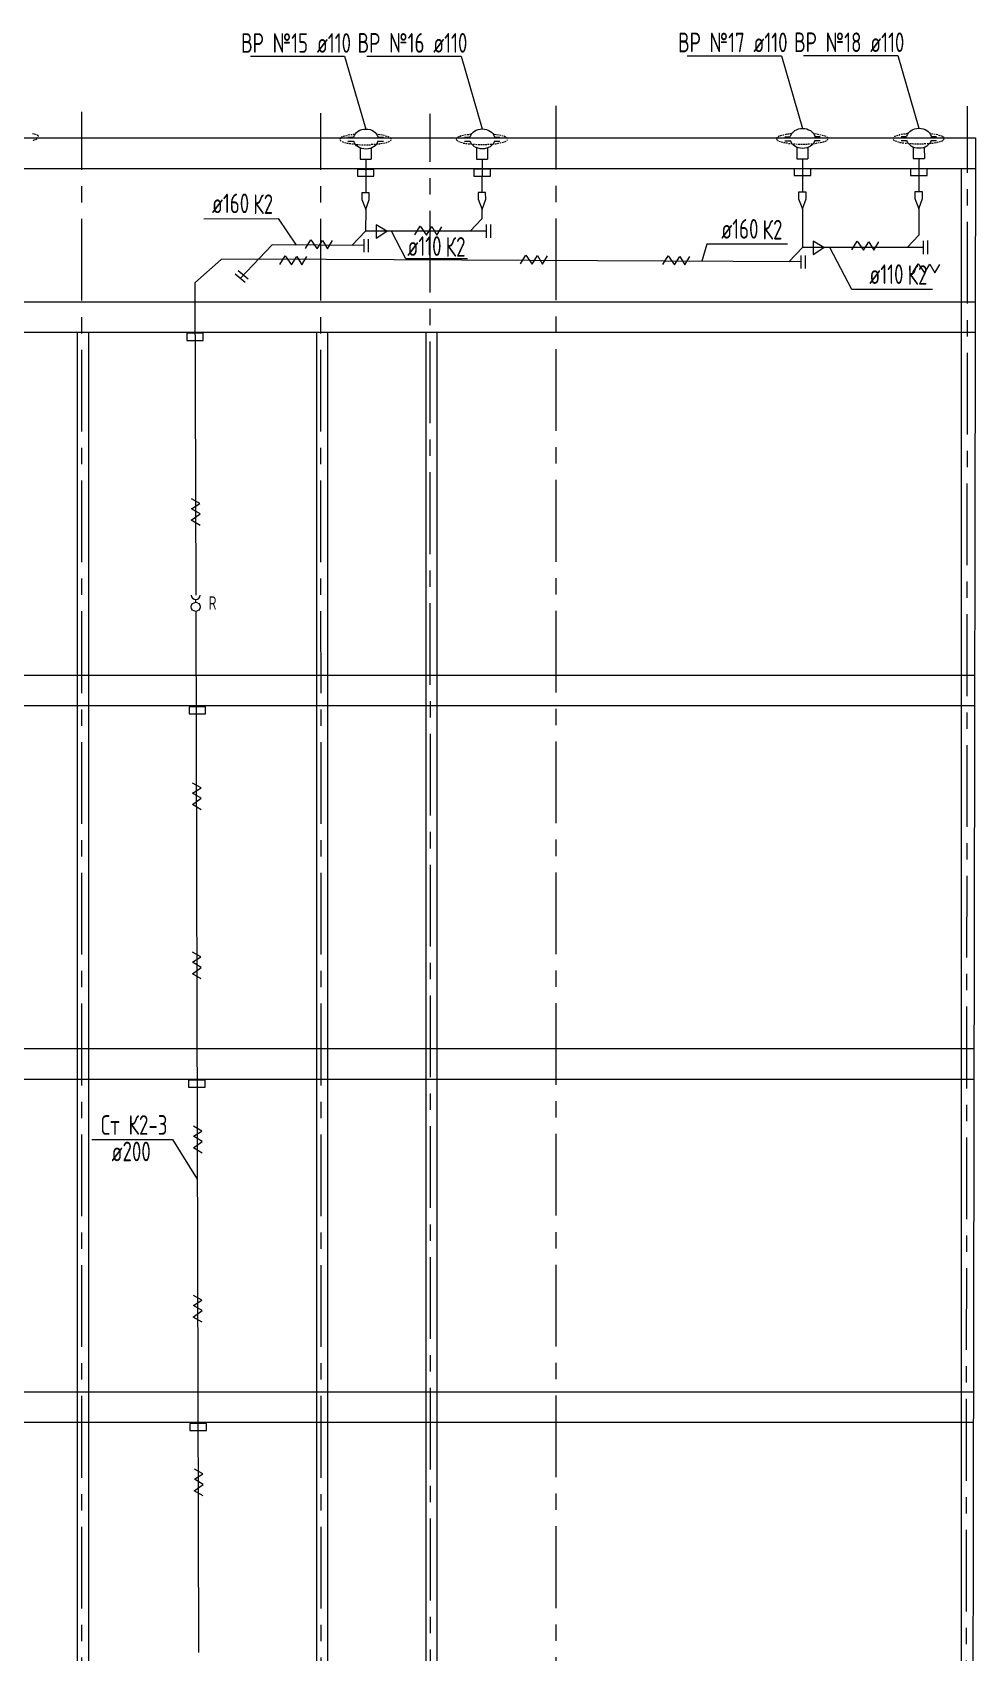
# Model space of a CAD drawing. Header units: millimetres. Extents: x -8689834 to 9419935, y -284943 to 166066.
# Drawn here: x -63518 to -49100, y -217957 to -193180 of the extents above; entities that cross this region are included whole.
import ezdxf

# ---------------------------------------------------------------- set-up
doc = ezdxf.new("R2010")
doc.units = ezdxf.units.MM
doc.header["$MEASUREMENT"] = 0
doc.linetypes.add('CENTER', pattern=[2, 1.25, -0.25, 0.25, -0.25])
for name, color, linetype in [('PDF __ВК-противопожарная муфта', 1, 'Continuous'), ('PDF __ВК-стены', 7, 'Continuous'), ('PDF __эл.подогрев', 1, 'Continuous'), ('АР_Кровля дорожки', 245, 'Continuous')]:
    doc.layers.add(name, color=color, linetype=linetype)
doc.layers.add('PDF __К2', color=7, linetype='Continuous', true_color=0xb800b8)
doc.layers.add('АР_Оси', color=195, linetype='Continuous', lineweight=9)
doc.layers.add('ВК_канализация', color=32, linetype='Continuous', lineweight=30)
doc.styles.add('ISOCPEUR', font='isocpeur.ttf', dxfattribs={"width": 0.7})

msp = doc.modelspace()

# ---------------------------------------------------------------- linework, layer by layer
at = {"layer": 'PDF __ВК-противопожарная муфта', "lineweight": 13}
for points in [[(-58297.1, -195276.4), (-58549.5, -195276.7), (-58549.4, -195378.9), (-58296.9, -195378.6)], [(-56517.8, -195274.1), (-56770.3, -195274.5), (-56770.1, -195376.6), (-56517.7, -195376.3)], [(-51620.8, -195267.4), (-51873.2, -195267.7), (-51873.1, -195369.9), (-51620.6, -195369.5)], [(-49841.5, -195265.1), (-50094, -195265.4), (-50093.8, -195367.6), (-49841.4, -195367.2)], [(-60906.4, -197781.8), (-61158.9, -197782.2), (-61158.8, -197890.4), (-60906.3, -197890)], [(-60871.2, -203492.3), (-61123.7, -203492.6), (-61123.5, -203600.8), (-60871.1, -203600.5)], [(-60877.2, -209202.9), (-61129.7, -209203.2), (-61129.5, -209311.4), (-60877.1, -209311)], [(-60857.1, -214451.9), (-61109.6, -214452.3), (-61109.4, -214560.5), (-60857, -214560.1)]]:
    msp.add_lwpolyline(points, close=True, dxfattribs=at)
at = {"layer": 'PDF __ВК-стены', "color": 18, "lineweight": 13, "true_color": 0x000000}
for points in [[(-88664.7, -194794.9), (-49100.4, -194795.1)], [(-49100.4, -194795.1), (-49151.7, -224929)], [(-88664.7, -195260.6), (-49101.2, -195260.6)], [(-88608, -195260.6), (-49101.2, -195260.6)], [(-49321, -195260.6), (-49321, -224463.4)], [(-88664.7, -197299.2), (-49104.7, -197299.4)], [(-88664.7, -197764.9), (-49105.5, -197764.9)], [(-88664.7, -197764.9), (-49105.5, -197764.9)], [(-62831.9, -197764.8), (-62831.9, -224463.4)], [(-62662.5, -197764.8), (-62662.5, -224463.4)], [(-59174.9, -197764.8), (-59174.9, -224463.4)], [(-59005.6, -197764.8), (-59005.6, -224463.4)], [(-57506.1, -197764.8), (-57506.1, -224463.4)], [(-57336.7, -197764.8), (-57336.7, -224463.4)], [(-88664.7, -203009.8), (-49114.4, -203009.8)], [(-88664.7, -203475.4), (-49115.2, -203475.4)], [(-88664.7, -203475.4), (-49115.2, -203475.4)], [(-88664.7, -208720.3), (-49124.1, -208720.3)], [(-88664.7, -209185.9), (-49124.9, -209185.9)], [(-88664.7, -209185.9), (-49124.9, -209185.9)], [(-88664.7, -213969.4), (-49133, -213969.4)], [(-88664.7, -214430.8), (-49133.8, -214430.8)], [(-88664.7, -214435), (-49133.8, -214435)]]:
    msp.add_lwpolyline(points, dxfattribs=at)
at = {"layer": 'PDF __К2', "lineweight": 13}
for points in [[(-58694.4, -194784.2), (-58610.3, -194784.1)], [(-58610.2, -194850.3), (-58694.3, -194850.4)], [(-58507.9, -194952.3), (-58507.7, -195120.6)], [(-58339.6, -194952.1), (-58339.4, -195120.4)], [(-58237.6, -194783.6), (-58153.4, -194783.5)], [(-58153.4, -194849.7), (-58237.5, -194849.8)], [(-56915.2, -194781.9), (-56831, -194781.8)], [(-56830.9, -194848), (-56915.1, -194848.1)], [(-56728.6, -194950), (-56728.4, -195118.3)], [(-56560.3, -194949.8), (-56560.1, -195118.1)], [(-56458.3, -194781.4), (-56374.2, -194781.2)], [(-56374.1, -194847.4), (-56458.2, -194847.5)], [(-52018.1, -194775.2), (-51934, -194775.1)], [(-51933.9, -194841.2), (-52018, -194841.3)], [(-51831.6, -194943.2), (-51831.4, -195111.5)], [(-51663.3, -194943), (-51663, -195111.3)], [(-51561.3, -194774.6), (-51477.1, -194774.5)], [(-51477.1, -194840.6), (-51561.2, -194840.7)], [(-50238.9, -194772.9), (-50154.7, -194772.8)], [(-50154.6, -194838.9), (-50238.8, -194839)], [(-50052.3, -194940.9), (-50052.1, -195109.3)], [(-49884, -194940.7), (-49883.8, -195109)], [(-49782, -194772.3), (-49697.9, -194772.2)], [(-49697.8, -194838.3), (-49781.9, -194838.4)], [(-58507.7, -195120.6), (-58339.4, -195120.4)], [(-58423.5, -195120.5), (-58422.8, -195631.2)], [(-56728.4, -195118.3), (-56560.1, -195118.1)], [(-56644.2, -195118.2), (-56646.6, -195628.9)], [(-51831.4, -195111.5), (-51663, -195111.3)], [(-51747.2, -195111.4), (-51746.5, -195622.2)], [(-50052.1, -195109.3), (-49883.8, -195109)], [(-49967.9, -195109.1), (-49970.3, -195619.9)], [(-58422.5, -195889.7), (-58425.1, -196220.3), (-58636.3, -196439.1)], [(-56646.2, -195896.1), (-56646.1, -196031.7), (-56826.2, -196218.3)], [(-51746.2, -195880.6), (-51745.5, -196469.7), (-51956.6, -196688.5)], [(-49966.9, -195878.3), (-49966.4, -196281.1), (-50146.5, -196467.7)], [(-56579.7, -196217.9), (-58425.1, -196220.3)], [(-56579.8, -196115.8), (-56579.6, -196320.1)], [(-56513.7, -196115.7), (-56513.5, -196320)], [(-59853.8, -196431), (-59853.8, -196431), (-60340.2, -196943.2)], [(-58450.9, -196438.9), (-59853.8, -196431)], [(-58451.1, -196342.7), (-58450.8, -196541)], [(-58385, -196342.6), (-58384.7, -196541)], [(-49900.1, -196467.3), (-51745.5, -196469.7)], [(-49900.2, -196365.2), (-49899.9, -196569.5)], [(-49834.1, -196365.1), (-49833.8, -196569.4)], [(-60632, -196651), (-61034.6, -197012.4)], [(-60062.1, -196650.3), (-60632, -196651)], [(-51771.3, -196688.3), (-60062.1, -196650.3)], [(-51771.4, -196592.1), (-51771.2, -196790.4)], [(-51705.3, -196592), (-51705.1, -196790.4)], [(-60263.9, -197006.6), (-60416.4, -196879.8)], [(-60221.6, -196955.8), (-60374.1, -196828.9)], [(-61034.6, -197012.4), (-61020.9, -201784.4)], [(-61034.1, -197136.1), (-61034, -197172.1)], [(-61034.1, -197136.1), (-61034, -197172.1)], [(-61023.8, -201859.5), (-61023.7, -201895.6)], [(-61023.8, -201859.5), (-61023.7, -201895.6)], [(-61021.8, -202034.3), (-60980.8, -217956.8)]]:
    msp.add_lwpolyline(points, dxfattribs=at)
at = {"layer": 'PDF __К2', "color": 7, "lineweight": 13}
for points in [[(-58483, -195631.3), (-58482.8, -195733.5), (-58422.5, -195889.7), (-58368.6, -195733.4), (-58368.7, -195631.2)], [(-56703.7, -195629), (-56703.6, -195731.2), (-56643.3, -195887.4), (-56589.4, -195731.1), (-56589.5, -195628.9)], [(-51806.7, -195622.2), (-51806.5, -195724.4), (-51746.2, -195880.6), (-51692.3, -195724.3), (-51692.4, -195622.1)], [(-50027.4, -195620), (-50027.3, -195722.1), (-49966.9, -195878.3), (-49913, -195722), (-49913.2, -195619.8)]]:
    msp.add_lwpolyline(points, close=True, dxfattribs=at)
for points in [[(-58262.9, -196121.6), (-58262.7, -196328.3), (-58100.5, -196219.9), (-58262.9, -196121.6)], [(-51583.3, -196371), (-51583, -196577.7), (-51420.9, -196469.3), (-51583.3, -196371)]]:
    msp.add_lwpolyline(points, dxfattribs=at)
at = {"layer": 'PDF __К2', "lineweight": 13}
msp.add_circle((-61020.7, -201964.7), 69.1, dxfattribs=at)
msp.add_arc((-61020.9, -201784.4), 69.1, 180.07386, 0.07381, dxfattribs=at)
for points in [[(-58605.7, -194777.7), (-58586.5, -194707.7), (-58509.8, -194657.8), (-58421.1, -194657.7)], [(-58421.1, -194657.7), (-58332.4, -194657.5), (-58255.6, -194707.2), (-58236.2, -194777.3)], [(-56826.5, -194775.4), (-56807.2, -194705.4), (-56730.5, -194655.5), (-56641.8, -194655.4)], [(-56641.8, -194655.4), (-56553.2, -194655.2), (-56476.3, -194704.9), (-56456.9, -194775)], [(-51929.4, -194768.7), (-51910.2, -194698.6), (-51833.4, -194648.7), (-51744.8, -194648.6)], [(-51744.8, -194648.6), (-51656.1, -194648.5), (-51579.3, -194698.2), (-51559.9, -194768.2)], [(-50150.2, -194766.4), (-50130.9, -194696.3), (-50054.2, -194646.4), (-49965.5, -194646.3)], [(-49965.5, -194646.3), (-49876.9, -194646.2), (-49800, -194695.9), (-49780.6, -194765.9)], [(-58420.7, -194964.2), (-58509.4, -194964.3), (-58586.2, -194914.6), (-58605.6, -194844.6)], [(-58236.1, -194844.1), (-58255.3, -194914.2), (-58332, -194964.1), (-58420.7, -194964.2)], [(-56641.4, -194961.9), (-56730.1, -194962), (-56806.9, -194912.3), (-56826.4, -194842.3)], [(-56456.8, -194841.8), (-56476.1, -194911.9), (-56552.8, -194961.8), (-56641.4, -194961.9)], [(-51744.4, -194955.1), (-51833.1, -194955.3), (-51909.9, -194905.6), (-51929.3, -194835.5)], [(-51559.8, -194835.1), (-51579, -194905.1), (-51655.7, -194955), (-51744.4, -194955.1)], [(-49965.1, -194952.9), (-50053.8, -194953), (-50130.6, -194903.3), (-50150.1, -194833.3)], [(-49780.5, -194832.8), (-49799.8, -194902.8), (-49876.5, -194952.7), (-49965.1, -194952.9)]]:
    msp.add_open_spline(points, degree=3, dxfattribs=at)
at = {"layer": 'PDF __эл.подогрев', "lineweight": 13}
for points in [[(-63491.1, -194735.5), (-63515.2, -194729.6)], [(-63455, -194747.3), (-63479.1, -194735.4)], [(-58592.3, -194742), (-58616.3, -194742.1)], [(-58243.7, -194741.6), (-58255.7, -194741.6)], [(-58207.6, -194747.5), (-58231.6, -194741.6)], [(-56813, -194739.7), (-56837.1, -194739.8)], [(-56464.4, -194739.3), (-56476.4, -194739.3)], [(-56428.3, -194745.3), (-56452.4, -194739.3)], [(-51988.1, -194739.1), (-52018.2, -194745.1)], [(-51952.1, -194739), (-51976.1, -194739)], [(-51916, -194733), (-51940, -194733)], [(-51567.4, -194732.5), (-51579.4, -194732.5)], [(-51531.3, -194738.5), (-51555.3, -194732.5)], [(-51495.2, -194744.4), (-51519.3, -194738.5)], [(-50208.9, -194736.8), (-50238.9, -194742.8)], [(-50172.8, -194736.7), (-50196.8, -194736.8)], [(-50136.7, -194730.7), (-50160.8, -194730.7)], [(-49788.1, -194730.2), (-49800.1, -194730.2)], [(-49752, -194736.2), (-49776.1, -194730.2)], [(-49715.9, -194742.1), (-49740, -194736.2)], [(-49679.9, -194748.1), (-49703.9, -194742.1)], [(-63508.6, -194831.8), (-63490.6, -194825.7), (-63484.6, -194819.6)], [(-63472.6, -194819.6), (-63454.6, -194813.4), (-63448.6, -194807.4)], [(-63424.8, -194771.2), (-63424.8, -194765.2), (-63442.9, -194753.3)], [(-63436.7, -194801.3), (-63430.7, -194795.3), (-63424.7, -194783.2)], [(-58808.6, -194796.4), (-58814.6, -194802.4), (-58820.6, -194820.5)], [(-58814.6, -194826.5), (-58808.6, -194832.5), (-58796.5, -194844.5)], [(-58778.6, -194778.3), (-58796.6, -194784.4), (-58796.6, -194790.4)], [(-58784.5, -194850.5), (-58760.5, -194856.5)], [(-58742.5, -194766.3), (-58760.6, -194772.3), (-58766.6, -194772.3)], [(-58748.4, -194862.5), (-58724.4, -194868.4)], [(-58706.5, -194760.2), (-58712.5, -194760.2), (-58730.5, -194766.3)], [(-58712.4, -194874.4), (-58700.3, -194874.4), (-58688.3, -194874.4)], [(-58664.4, -194748.1), (-58694.5, -194754.2)], [(-58676.3, -194880.4), (-58652.2, -194880.4)], [(-58628.4, -194748.1), (-58652.4, -194748.1)], [(-58634.2, -194886.3), (-58610.1, -194886.3)], [(-58598.1, -194886.3), (-58574.1, -194892.3)], [(-58562.1, -194892.3), (-58538, -194892.2)], [(-58526, -194892.2), (-58501.9, -194898.2)], [(-58489.9, -194898.2), (-58459.9, -194898.1)], [(-58447.8, -194898.1), (-58423.8, -194898.1)], [(-58411.8, -194898.1), (-58387.7, -194898.1)], [(-58375.7, -194898), (-58351.7, -194898)], [(-58339.6, -194892), (-58315.6, -194891.9)], [(-58297.6, -194891.9), (-58273.5, -194891.9)], [(-58261.5, -194891.9), (-58237.5, -194885.8)], [(-58225.4, -194885.8), (-58207.4, -194885.8), (-58201.4, -194879.8)], [(-58171.5, -194753.5), (-58195.6, -194747.5)], [(-58189.4, -194879.8), (-58165.3, -194873.7)], [(-58135.4, -194759.5), (-58159.5, -194753.5)], [(-58153.3, -194873.7), (-58147.3, -194873.7), (-58129.3, -194867.7)], [(-58099.4, -194771.4), (-58123.4, -194765.5)], [(-58117.3, -194867.6), (-58099.2, -194861.6), (-58093.2, -194855.6)], [(-58063.3, -194783.4), (-58087.3, -194771.4)], [(-58081.2, -194855.6), (-58063.2, -194849.5), (-58057.2, -194843.5)], [(-58033.2, -194807.4), (-58033.2, -194801.4), (-58051.2, -194789.4)], [(-58045.2, -194837.5), (-58039.2, -194831.5), (-58033.2, -194819.5)], [(-57029.4, -194794.1), (-57035.4, -194800.1), (-57041.4, -194818.2)], [(-57035.3, -194824.2), (-57029.3, -194830.2), (-57017.3, -194842.2)], [(-56999.3, -194776), (-57017.4, -194782.1), (-57017.4, -194788.1)], [(-57005.3, -194848.2), (-56981.2, -194854.2)], [(-56963.3, -194764), (-56981.3, -194770), (-56987.3, -194770)], [(-56969.2, -194860.2), (-56945.1, -194866.1)], [(-56927.2, -194757.9), (-56933.2, -194757.9), (-56951.3, -194764)], [(-56933.1, -194872.1), (-56921.1, -194872.1), (-56909, -194872.1)], [(-56885.2, -194745.8), (-56915.2, -194751.9)], [(-56897, -194878.1), (-56873, -194878.1)], [(-56849.1, -194745.8), (-56873.1, -194745.8)], [(-56854.9, -194884.1), (-56830.9, -194884)], [(-56818.9, -194884), (-56794.8, -194890)], [(-56782.8, -194890), (-56758.7, -194889.9)], [(-56746.7, -194889.9), (-56722.7, -194895.9)], [(-56710.6, -194895.9), (-56680.6, -194895.9)], [(-56668.6, -194895.8), (-56644.5, -194895.8)], [(-56632.5, -194895.8), (-56608.5, -194895.8)], [(-56596.4, -194895.7), (-56572.4, -194895.7)], [(-56560.4, -194889.7), (-56536.3, -194889.7)], [(-56518.3, -194889.6), (-56494.3, -194889.6)], [(-56482.2, -194889.6), (-56458.2, -194883.5)], [(-56446.2, -194883.5), (-56428.1, -194883.5), (-56422.1, -194877.5)], [(-56392.3, -194751.2), (-56416.3, -194745.2)], [(-56410.1, -194877.5), (-56386.1, -194871.4)], [(-56356.2, -194757.2), (-56380.2, -194751.2)], [(-56374.1, -194871.4), (-56368.1, -194871.4), (-56350, -194865.4)], [(-56320.1, -194769.2), (-56344.1, -194763.2)], [(-56338, -194865.4), (-56320, -194859.3), (-56314, -194853.3)], [(-56284, -194781.1), (-56308.1, -194769.1)], [(-56302, -194853.3), (-56283.9, -194847.3), (-56277.9, -194841.2)], [(-56253.9, -194805.1), (-56253.9, -194799.1), (-56272, -194787.1)], [(-56265.9, -194835.2), (-56259.9, -194829.2), (-56253.9, -194817.2)], [(-52132.3, -194787.3), (-52138.3, -194793.4), (-52144.3, -194811.4)], [(-52138.3, -194817.4), (-52132.3, -194823.4), (-52120.2, -194835.4)], [(-52102.3, -194769.3), (-52120.3, -194775.3), (-52120.3, -194781.3)], [(-52108.2, -194841.4), (-52084.2, -194847.4)], [(-52066.2, -194757.2), (-52084.3, -194763.2), (-52090.3, -194763.2)], [(-52072.1, -194853.4), (-52048.1, -194859.4)], [(-52030.2, -194751.1), (-52036.2, -194751.1), (-52054.2, -194757.2)], [(-52036, -194865.4), (-52024, -194865.3), (-52012, -194865.3)], [(-52000, -194871.3), (-51975.9, -194871.3)], [(-51957.9, -194877.3), (-51933.8, -194877.2)], [(-51921.8, -194877.2), (-51897.8, -194883.2)], [(-51885.7, -194883.2), (-51861.7, -194883.2)], [(-51849.7, -194883.1), (-51825.6, -194889.1)], [(-51813.6, -194889.1), (-51783.6, -194889.1)], [(-51771.5, -194889.1), (-51747.5, -194889)], [(-51735.5, -194889), (-51711.4, -194889)], [(-51699.4, -194889), (-51675.4, -194888.9)], [(-51663.3, -194882.9), (-51639.3, -194882.9)], [(-51621.3, -194882.9), (-51597.2, -194882.8)], [(-51585.2, -194882.8), (-51561.2, -194876.8)], [(-51549.1, -194876.8), (-51531.1, -194876.7), (-51525.1, -194870.7)], [(-51513.1, -194870.7), (-51489, -194864.7)], [(-51459.1, -194750.4), (-51483.2, -194744.4)], [(-51477, -194864.6), (-51471, -194864.6), (-51453, -194858.6)], [(-51423.1, -194762.4), (-51447.1, -194756.4)], [(-51441, -194858.6), (-51422.9, -194852.5), (-51416.9, -194846.5)], [(-51387, -194774.4), (-51411, -194762.4)], [(-51404.9, -194846.5), (-51386.9, -194840.5), (-51380.9, -194834.5)], [(-51356.9, -194798.4), (-51356.9, -194792.3), (-51374.9, -194780.4)], [(-51368.9, -194828.4), (-51362.9, -194822.4), (-51356.9, -194810.4)], [(-50353.1, -194785), (-50359.1, -194791.1), (-50365.1, -194809.1)], [(-50359, -194815.1), (-50353, -194821.1), (-50341, -194833.1)], [(-50323, -194767), (-50341.1, -194773), (-50341, -194779)], [(-50328.9, -194839.1), (-50304.9, -194845.1)], [(-50287, -194754.9), (-50305, -194760.9), (-50311, -194760.9)], [(-50292.9, -194851.1), (-50268.8, -194857.1)], [(-50250.9, -194748.8), (-50256.9, -194748.9), (-50275, -194754.9)], [(-50256.8, -194863.1), (-50244.8, -194863), (-50232.7, -194863)], [(-50220.7, -194869), (-50196.7, -194869)], [(-50178.6, -194875), (-50154.6, -194875)], [(-50142.6, -194874.9), (-50118.5, -194880.9)], [(-50106.5, -194880.9), (-50082.4, -194880.9)], [(-50070.4, -194880.9), (-50046.4, -194886.8)], [(-50034.3, -194886.8), (-50004.3, -194886.8)], [(-49992.3, -194886.8), (-49968.2, -194886.7)], [(-49956.2, -194886.7), (-49932.2, -194886.7)], [(-49920.1, -194886.7), (-49896.1, -194886.6)], [(-49884.1, -194880.6), (-49860, -194880.6)], [(-49842, -194880.6), (-49818, -194880.5)], [(-49805.9, -194880.5), (-49781.9, -194874.5)], [(-49769.9, -194874.5), (-49751.8, -194874.4), (-49745.8, -194868.4)], [(-49733.8, -194868.4), (-49709.8, -194862.4)], [(-49697.8, -194862.3), (-49691.7, -194862.3), (-49673.7, -194856.3)], [(-49643.8, -194760.1), (-49667.8, -194754.1)], [(-49661.7, -194856.3), (-49643.7, -194850.3), (-49637.7, -194844.2)], [(-49607.7, -194772.1), (-49631.8, -194760.1)], [(-49625.7, -194844.2), (-49607.6, -194838.2), (-49601.6, -194832.2)], [(-49582.6, -194795.8), (-49582.6, -194789.8), (-49600.7, -194777.8)], [(-49594.6, -194825.8), (-49588.6, -194819.8), (-49582.6, -194807.8)]]:
    msp.add_lwpolyline(points, dxfattribs=at)
at = {"layer": 'АР_Кровля дорожки', "color": 7, "lineweight": 13, "ltscale": 500}
for points in [[(-60185.4, -193545.6), (-58745, -193545.6), (-58421.1, -194657.7)], [(-58406.1, -193543.3), (-56965.7, -193543.3), (-56641.8, -194655.4)], [(-53509.1, -193536.5), (-52068.7, -193536.5), (-51744.8, -194648.6)], [(-51729.8, -193534.2), (-50289.4, -193534.2), (-49965.5, -194646.3)], [(-60897.5, -196029.6), (-59761, -196028.1), (-59485.4, -196433)], [(-57673.7, -196275.6), (-57591.9, -196143.2), (-57495.6, -196280.6), (-57414.4, -196150.6), (-57337.1, -196280.6), (-57261.8, -196153.5)], [(-59342.6, -196485.8), (-59260.8, -196353.3), (-59164.5, -196490.8), (-59083.3, -196360.8), (-59006, -196490.8), (-58930.7, -196363.7)], [(-50991, -196507.3), (-50909.2, -196374.9), (-50812.8, -196512.3), (-50731.6, -196382.3), (-50654.3, -196512.3), (-50579, -196385.2)], [(-59735.3, -196731), (-59653.5, -196598.6), (-59557.2, -196736), (-59476, -196606), (-59398.7, -196736), (-59323.3, -196608.9)], [(-56057.6, -196719.4), (-55975.8, -196587), (-55879.4, -196724.4), (-55798.2, -196594.4), (-55720.9, -196724.4), (-55645.6, -196597.3)], [(-53882, -196730.6), (-53800.2, -196598.2), (-53703.9, -196735.6), (-53622.7, -196605.6), (-53545.4, -196735.6), (-53470, -196608.5)], [(-50058.9, -196849.6), (-49977.1, -196717.2), (-49880.8, -196854.6), (-49799.6, -196724.6), (-49722.3, -196854.6), (-49646.9, -196727.5)], [(-60955, -200720), (-61089.4, -200641.6), (-60954.5, -200541.8), (-61086.5, -200463.9), (-60958.5, -200383.4), (-61087.4, -200311.3)], [(-60937, -205068.1), (-61071.4, -204989.7), (-60936.5, -204889.9), (-61068.5, -204812), (-60940.5, -204731.5), (-61069.4, -204659.3)], [(-60938.7, -207655.9), (-61073.2, -207577.5), (-60938.2, -207477.7), (-61070.2, -207399.8), (-60942.2, -207319.3), (-61071.1, -207247.1)], [(-60923.5, -210317.2), (-61057.9, -210238.8), (-60923, -210139), (-61055, -210061.1), (-60927, -209980.6), (-61055.9, -209908.5)], [(-62610.8, -210110.5), (-61376.8, -210109), (-60999.6, -210715.2)], [(-60925.2, -212905), (-61059.7, -212826.6), (-60924.7, -212726.8), (-61056.7, -212648.9), (-60928.7, -212568.4), (-61057.6, -212496.3)], [(-60910.2, -215562.1), (-61044.7, -215483.7), (-60909.7, -215383.9), (-61041.7, -215306), (-60913.7, -215225.5), (-61042.6, -215153.3)]]:
    msp.add_lwpolyline(points, dxfattribs=at)
at = {"layer": 'АР_Оси', "color": 18, "linetype": 'CENTER', "lineweight": 13, "ltscale": 1000, "true_color": 0x000000}
for p, q in [((-62763, -225282.6), (-62763, -194396)), ((-59100.3, -225282.6), (-59108.9, -194414)), ((-57431.5, -225157.9), (-57436.8, -194423.7)), ((-55513.4, -225275.1), (-55513.4, -194303.9)), ((-49246.3, -225328.6), (-49222.2, -194307.9))]:
    msp.add_line(p, q, dxfattribs=at)
at = {"layer": 'ВК_канализация', "color": 18, "lineweight": 13, "ltscale": 500, "true_color": 0x000000}
for points in [[(-56869.4, -196641.5), (-57809.5, -196642.7), (-58031.3, -196219.8)], [(-51975.8, -196418.5), (-53209.8, -196420), (-53284, -196679.7)], [(-49758.9, -197111.2), (-50992.9, -197112.8), (-51330.5, -196469.2)]]:
    msp.add_lwpolyline(points, dxfattribs=at)

# ---------------------------------------------------------------- texts
at = {"layer": 'ВК_канализация', "color": 18, "lineweight": 13, "ltscale": 100, "true_color": 0x000000, "attachment_point": 4, "style": 'ISOCPEUR'}
for s, insert, char_height, width in [('\\pxi-1,l1,qc,t1,5;ВР №15 ø110', (-60934.6, -193342.7), 300, 2893.507), ('\\pxi-1,l1,qc,t1,5;ВР №16 ø110', (-59155.3, -193340.4), 300, 2893.507), ('\\pxi-1,l1,qc,t1,5;ВР №17 ø110', (-54258.3, -193333.7), 300, 2893.507), ('\\pxi-1,l1,qc,t1,5;ВР №18 ø110', (-52479, -193331.4), 300, 2893.507), ('R', (-60823.5, -201905.3), 205.4, 5730.034)]:
    msp.add_mtext(s, dxfattribs=dict(at, insert=insert, char_height=char_height, width=width))
at = {"layer": 'ВК_канализация', "color": 18, "lineweight": 13, "ltscale": 100, "true_color": 0x000000, "char_height": 300, "attachment_point": 6, "rotation": 0.07384, "style": 'ISOCPEUR'}
for s, insert, width in [('\\pxi-1,l1,t1,5;ø160', (-60204.4, -195794.4), 7500), ('К2', (-59837.9, -195807.4), 5891.51), ('\\pxi-1,l1,t1,5;ø160', (-52419.3, -196184.8), 7500), ('К2', (-52052.7, -196197.8), 5891.51), ('\\pxi-1,l1,t1,5;ø110', (-57264, -196447.9), 7500), ('К2', (-56897.4, -196460.9), 5891.51), ('\\pxi-1,l1,t1,5;ø110', (-50202.4, -196877.5), 7500), ('К2', (-49835.8, -196890.5), 5891.51), ('Ст К2-3', (-61453.7, -209888.3), 5891.51), ('\\pxi-1,l1,t1,5;ø200', (-61709.2, -210293.2), 7500)]:
    msp.add_mtext(s, dxfattribs=dict(at, insert=insert, width=width))

doc.saveas('drawing.dxf')
